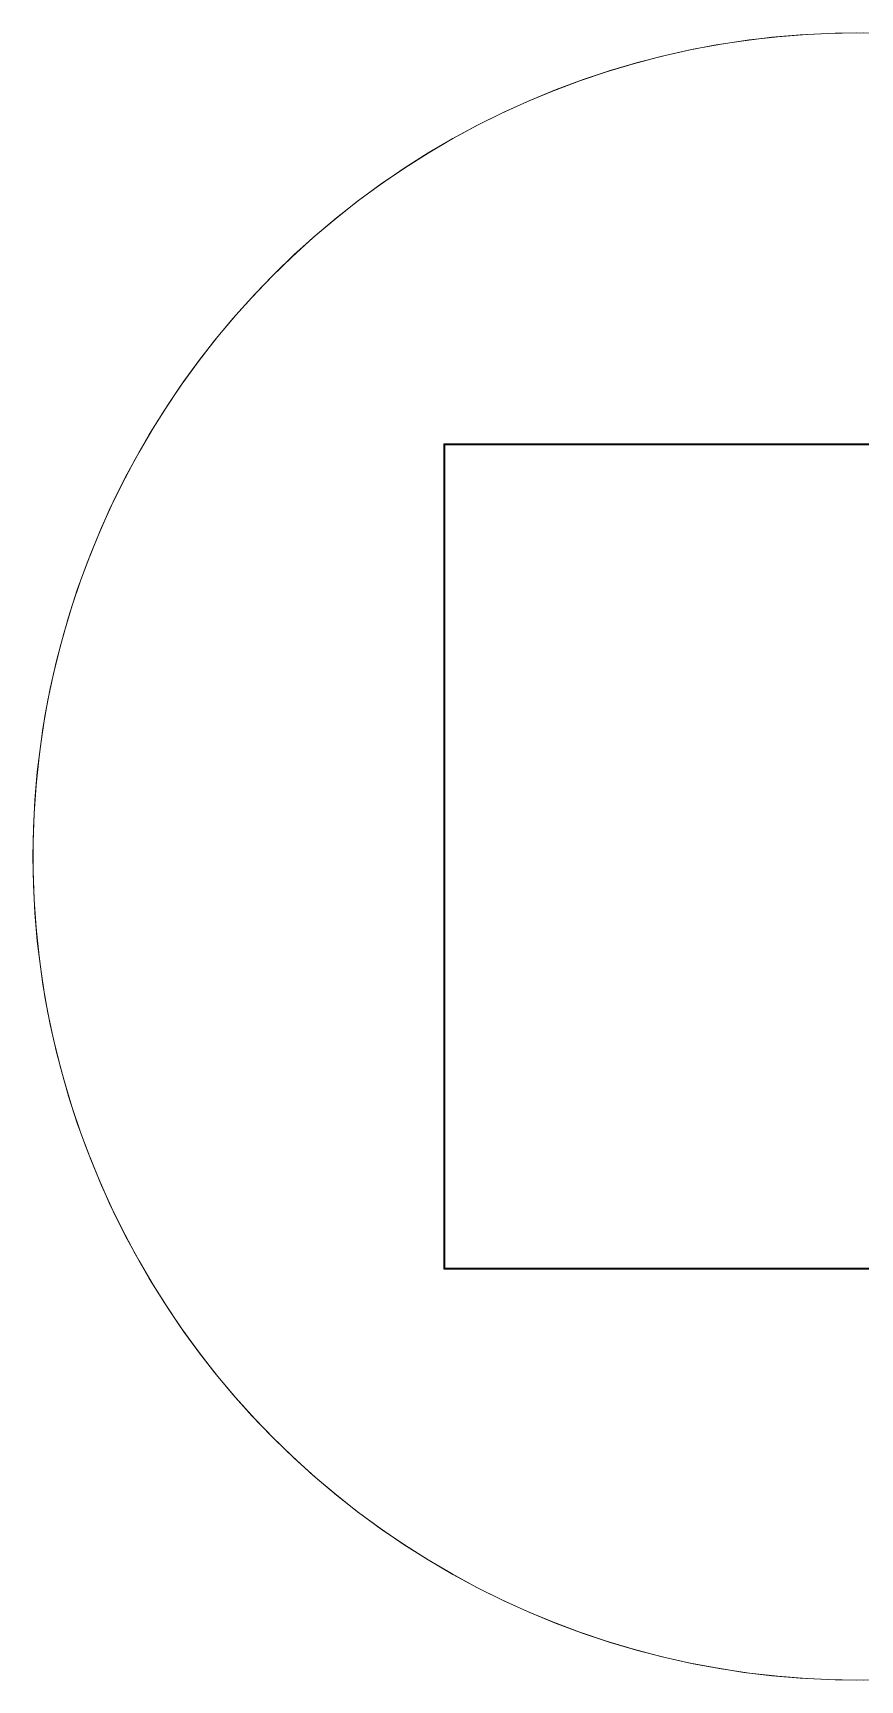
# Model space of a CAD drawing. Header units: inches. Extents: x 34 to 350, y 156 to 377.
# Drawn here: x 205.5 to 239.1, y 200.1 to 267.2 of the extents above; entities that cross this region are included whole.
import ezdxf

# ---------------------------------------------------------------- set-up
doc = ezdxf.new("R2010")
doc.units = ezdxf.units.IN
doc.header["$MEASUREMENT"] = 0
doc.layers.add('DIMS', color=7, linetype='Continuous')

# ---------------------------------------------------------------- blocks, each defined once
blk = doc.blocks.new('block 2603')
at = {"layer": 'DIMS', "color": 7, "lineweight": 18, "true_color": 0xffffff}
blk.add_lwpolyline([(239.275, 200.116), (238.112, 200.126)], dxfattribs=at)
blk = doc.blocks.new('block 2604')
at = {"layer": 'DIMS', "color": 7, "lineweight": 18, "true_color": 0xffffff}
blk.add_lwpolyline([(238.112, 200.126), (236.949, 200.177)], dxfattribs=at)
blk = doc.blocks.new('block 2605')
at = {"layer": 'DIMS', "color": 7, "lineweight": 18, "true_color": 0xffffff}
blk.add_lwpolyline([(236.949, 200.177), (235.789, 200.268)], dxfattribs=at)
blk = doc.blocks.new('block 2606')
at = {"layer": 'DIMS', "color": 7, "lineweight": 18, "true_color": 0xffffff}
blk.add_lwpolyline([(235.789, 200.268), (234.633, 200.399)], dxfattribs=at)
blk = doc.blocks.new('block 2607')
at = {"layer": 'DIMS', "color": 7, "lineweight": 18, "true_color": 0xffffff}
blk.add_lwpolyline([(234.633, 200.399), (233.482, 200.57)], dxfattribs=at)
blk = doc.blocks.new('block 2608')
at = {"layer": 'DIMS', "color": 7, "lineweight": 18, "true_color": 0xffffff}
blk.add_lwpolyline([(233.482, 200.57), (232.337, 200.781)], dxfattribs=at)
blk = doc.blocks.new('block 2609')
at = {"layer": 'DIMS', "color": 7, "lineweight": 18, "true_color": 0xffffff}
blk.add_lwpolyline([(232.337, 200.781), (231.201, 201.031)], dxfattribs=at)
blk = doc.blocks.new('block 2610')
at = {"layer": 'DIMS', "color": 7, "lineweight": 18, "true_color": 0xffffff}
blk.add_lwpolyline([(231.201, 201.031), (230.074, 201.322)], dxfattribs=at)
blk = doc.blocks.new('block 2611')
at = {"layer": 'DIMS', "color": 7, "lineweight": 18, "true_color": 0xffffff}
blk.add_lwpolyline([(230.074, 201.322), (228.957, 201.65)], dxfattribs=at)
blk = doc.blocks.new('block 2612')
at = {"layer": 'DIMS', "color": 7, "lineweight": 18, "true_color": 0xffffff}
blk.add_lwpolyline([(228.957, 201.65), (227.853, 202.017)], dxfattribs=at)
blk = doc.blocks.new('block 2613')
at = {"layer": 'DIMS', "color": 7, "lineweight": 18, "true_color": 0xffffff}
blk.add_lwpolyline([(227.853, 202.017), (226.762, 202.423)], dxfattribs=at)
blk = doc.blocks.new('block 2614')
at = {"layer": 'DIMS', "color": 7, "lineweight": 18, "true_color": 0xffffff}
blk.add_lwpolyline([(226.762, 202.423), (225.686, 202.865)], dxfattribs=at)
blk = doc.blocks.new('block 2615')
at = {"layer": 'DIMS', "color": 7, "lineweight": 18, "true_color": 0xffffff}
blk.add_lwpolyline([(225.686, 202.865), (224.626, 203.346)], dxfattribs=at)
blk = doc.blocks.new('block 2616')
at = {"layer": 'DIMS', "color": 7, "lineweight": 18, "true_color": 0xffffff}
blk.add_lwpolyline([(224.626, 203.346), (223.583, 203.862)], dxfattribs=at)
blk = doc.blocks.new('block 2617')
at = {"layer": 'DIMS', "color": 7, "lineweight": 18, "true_color": 0xffffff}
blk.add_lwpolyline([(223.583, 203.862), (222.559, 204.415)], dxfattribs=at)
blk = doc.blocks.new('block 2618')
at = {"layer": 'DIMS', "color": 7, "lineweight": 18, "true_color": 0xffffff}
blk.add_lwpolyline([(222.559, 204.415), (221.555, 205.003)], dxfattribs=at)
blk = doc.blocks.new('block 2619')
at = {"layer": 'DIMS', "color": 7, "lineweight": 18, "true_color": 0xffffff}
blk.add_lwpolyline([(221.555, 205.003), (220.571, 205.625)], dxfattribs=at)
blk = doc.blocks.new('block 2620')
at = {"layer": 'DIMS', "color": 7, "lineweight": 18, "true_color": 0xffffff}
blk.add_lwpolyline([(220.571, 205.625), (219.61, 206.281)], dxfattribs=at)
blk = doc.blocks.new('block 2621')
at = {"layer": 'DIMS', "color": 7, "lineweight": 18, "true_color": 0xffffff}
blk.add_lwpolyline([(219.61, 206.281), (218.672, 206.97)], dxfattribs=at)
blk = doc.blocks.new('block 2622')
at = {"layer": 'DIMS', "color": 7, "lineweight": 18, "true_color": 0xffffff}
blk.add_lwpolyline([(218.672, 206.97), (217.758, 207.691)], dxfattribs=at)
blk = doc.blocks.new('block 2623')
at = {"layer": 'DIMS', "color": 7, "lineweight": 18, "true_color": 0xffffff}
blk.add_lwpolyline([(217.758, 207.691), (216.871, 208.443)], dxfattribs=at)
blk = doc.blocks.new('block 2624')
at = {"layer": 'DIMS', "color": 7, "lineweight": 18, "true_color": 0xffffff}
blk.add_lwpolyline([(216.871, 208.443), (216.01, 209.225)], dxfattribs=at)
blk = doc.blocks.new('block 2625')
at = {"layer": 'DIMS', "color": 7, "lineweight": 18, "true_color": 0xffffff}
blk.add_lwpolyline([(216.01, 209.225), (215.176, 210.038)], dxfattribs=at)
blk = doc.blocks.new('block 2626')
at = {"layer": 'DIMS', "color": 7, "lineweight": 18, "true_color": 0xffffff}
blk.add_lwpolyline([(215.176, 210.038), (214.371, 210.878)], dxfattribs=at)
blk = doc.blocks.new('block 2627')
at = {"layer": 'DIMS', "color": 7, "lineweight": 18, "true_color": 0xffffff}
blk.add_lwpolyline([(214.371, 210.878), (213.596, 211.746)], dxfattribs=at)
blk = doc.blocks.new('block 2628')
at = {"layer": 'DIMS', "color": 7, "lineweight": 18, "true_color": 0xffffff}
blk.add_lwpolyline([(213.596, 211.746), (212.851, 212.64)], dxfattribs=at)
blk = doc.blocks.new('block 2629')
at = {"layer": 'DIMS', "color": 7, "lineweight": 18, "true_color": 0xffffff}
blk.add_lwpolyline([(212.851, 212.64), (212.139, 213.56)], dxfattribs=at)
blk = doc.blocks.new('block 2630')
at = {"layer": 'DIMS', "color": 7, "lineweight": 18, "true_color": 0xffffff}
blk.add_lwpolyline([(212.139, 213.56), (211.458, 214.504)], dxfattribs=at)
blk = doc.blocks.new('block 2631')
at = {"layer": 'DIMS', "color": 7, "lineweight": 18, "true_color": 0xffffff}
blk.add_lwpolyline([(211.458, 214.504), (210.81, 215.471)], dxfattribs=at)
blk = doc.blocks.new('block 2632')
at = {"layer": 'DIMS', "color": 7, "lineweight": 18, "true_color": 0xffffff}
blk.add_lwpolyline([(210.81, 215.471), (210.196, 216.46)], dxfattribs=at)
blk = doc.blocks.new('block 2633')
at = {"layer": 'DIMS', "color": 7, "lineweight": 18, "true_color": 0xffffff}
blk.add_lwpolyline([(210.196, 216.46), (209.617, 217.469)], dxfattribs=at)
blk = doc.blocks.new('block 2634')
at = {"layer": 'DIMS', "color": 7, "lineweight": 18, "true_color": 0xffffff}
blk.add_lwpolyline([(209.617, 217.469), (209.074, 218.498)], dxfattribs=at)
blk = doc.blocks.new('block 2635')
at = {"layer": 'DIMS', "color": 7, "lineweight": 18, "true_color": 0xffffff}
blk.add_lwpolyline([(209.074, 218.498), (208.566, 219.546)], dxfattribs=at)
blk = doc.blocks.new('block 2636')
at = {"layer": 'DIMS', "color": 7, "lineweight": 18, "true_color": 0xffffff}
blk.add_lwpolyline([(208.566, 219.546), (208.095, 220.61)], dxfattribs=at)
blk = doc.blocks.new('block 2637')
at = {"layer": 'DIMS', "color": 7, "lineweight": 18, "true_color": 0xffffff}
blk.add_lwpolyline([(208.095, 220.61), (207.662, 221.69)], dxfattribs=at)
blk = doc.blocks.new('block 2638')
at = {"layer": 'DIMS', "color": 7, "lineweight": 18, "true_color": 0xffffff}
blk.add_lwpolyline([(207.662, 221.69), (207.266, 222.784)], dxfattribs=at)
blk = doc.blocks.new('block 2639')
at = {"layer": 'DIMS', "color": 7, "lineweight": 18, "true_color": 0xffffff}
blk.add_lwpolyline([(207.266, 222.784), (206.908, 223.891)], dxfattribs=at)
blk = doc.blocks.new('block 2640')
at = {"layer": 'DIMS', "color": 7, "lineweight": 18, "true_color": 0xffffff}
blk.add_lwpolyline([(206.908, 223.891), (206.589, 225.01)], dxfattribs=at)
blk = doc.blocks.new('block 2641')
at = {"layer": 'DIMS', "color": 7, "lineweight": 18, "true_color": 0xffffff}
blk.add_lwpolyline([(206.589, 225.01), (206.309, 226.14)], dxfattribs=at)
blk = doc.blocks.new('block 2642')
at = {"layer": 'DIMS', "color": 7, "lineweight": 18, "true_color": 0xffffff}
blk.add_lwpolyline([(206.309, 226.14), (206.068, 227.279)], dxfattribs=at)
blk = doc.blocks.new('block 2643')
at = {"layer": 'DIMS', "color": 7, "lineweight": 18, "true_color": 0xffffff}
blk.add_lwpolyline([(206.068, 227.279), (205.868, 228.425)], dxfattribs=at)
blk = doc.blocks.new('block 2644')
at = {"layer": 'DIMS', "color": 7, "lineweight": 18, "true_color": 0xffffff}
blk.add_lwpolyline([(205.868, 228.425), (205.706, 229.577)], dxfattribs=at)
blk = doc.blocks.new('block 2645')
at = {"layer": 'DIMS', "color": 7, "lineweight": 18, "true_color": 0xffffff}
blk.add_lwpolyline([(205.706, 229.577), (205.585, 230.735)], dxfattribs=at)
blk = doc.blocks.new('block 2646')
at = {"layer": 'DIMS', "color": 7, "lineweight": 18, "true_color": 0xffffff}
blk.add_lwpolyline([(205.585, 230.735), (205.505, 231.896)], dxfattribs=at)
blk = doc.blocks.new('block 2647')
at = {"layer": 'DIMS', "color": 7, "lineweight": 18, "true_color": 0xffffff}
blk.add_lwpolyline([(205.505, 231.896), (205.464, 233.059)], dxfattribs=at)
blk = doc.blocks.new('block 2648')
at = {"layer": 'DIMS', "color": 7, "lineweight": 18, "true_color": 0xffffff}
blk.add_lwpolyline([(205.464, 233.059), (205.464, 234.222)], dxfattribs=at)
blk = doc.blocks.new('block 2649')
at = {"layer": 'DIMS', "color": 7, "lineweight": 18, "true_color": 0xffffff}
blk.add_lwpolyline([(205.464, 234.222), (205.505, 235.385)], dxfattribs=at)
blk = doc.blocks.new('block 2650')
at = {"layer": 'DIMS', "color": 7, "lineweight": 18, "true_color": 0xffffff}
blk.add_lwpolyline([(205.505, 235.385), (205.585, 236.546)], dxfattribs=at)
blk = doc.blocks.new('block 2651')
at = {"layer": 'DIMS', "color": 7, "lineweight": 18, "true_color": 0xffffff}
blk.add_lwpolyline([(205.585, 236.546), (205.706, 237.704)], dxfattribs=at)
blk = doc.blocks.new('block 2652')
at = {"layer": 'DIMS', "color": 7, "lineweight": 18, "true_color": 0xffffff}
blk.add_lwpolyline([(205.706, 237.704), (205.868, 238.856)], dxfattribs=at)
blk = doc.blocks.new('block 2653')
at = {"layer": 'DIMS', "color": 7, "lineweight": 18, "true_color": 0xffffff}
blk.add_lwpolyline([(205.868, 238.856), (206.068, 240.003)], dxfattribs=at)
blk = doc.blocks.new('block 2654')
at = {"layer": 'DIMS', "color": 7, "lineweight": 18, "true_color": 0xffffff}
blk.add_lwpolyline([(206.068, 240.003), (206.309, 241.141)], dxfattribs=at)
blk = doc.blocks.new('block 2655')
at = {"layer": 'DIMS', "color": 7, "lineweight": 18, "true_color": 0xffffff}
blk.add_lwpolyline([(206.309, 241.141), (206.589, 242.271)], dxfattribs=at)
blk = doc.blocks.new('block 2656')
at = {"layer": 'DIMS', "color": 7, "lineweight": 18, "true_color": 0xffffff}
blk.add_lwpolyline([(206.589, 242.271), (206.908, 243.39)], dxfattribs=at)
blk = doc.blocks.new('block 2657')
at = {"layer": 'DIMS', "color": 7, "lineweight": 18, "true_color": 0xffffff}
blk.add_lwpolyline([(206.908, 243.39), (207.266, 244.497)], dxfattribs=at)
blk = doc.blocks.new('block 2658')
at = {"layer": 'DIMS', "color": 7, "lineweight": 18, "true_color": 0xffffff}
blk.add_lwpolyline([(207.266, 244.497), (207.662, 245.591)], dxfattribs=at)
blk = doc.blocks.new('block 2659')
at = {"layer": 'DIMS', "color": 7, "lineweight": 18, "true_color": 0xffffff}
blk.add_lwpolyline([(207.662, 245.591), (208.095, 246.671)], dxfattribs=at)
blk = doc.blocks.new('block 2660')
at = {"layer": 'DIMS', "color": 7, "lineweight": 18, "true_color": 0xffffff}
blk.add_lwpolyline([(208.095, 246.671), (208.566, 247.736)], dxfattribs=at)
blk = doc.blocks.new('block 2661')
at = {"layer": 'DIMS', "color": 7, "lineweight": 18, "true_color": 0xffffff}
blk.add_lwpolyline([(208.566, 247.736), (209.074, 248.783)], dxfattribs=at)
blk = doc.blocks.new('block 2662')
at = {"layer": 'DIMS', "color": 7, "lineweight": 18, "true_color": 0xffffff}
blk.add_lwpolyline([(209.074, 248.783), (209.617, 249.812)], dxfattribs=at)
blk = doc.blocks.new('block 2663')
at = {"layer": 'DIMS', "color": 7, "lineweight": 18, "true_color": 0xffffff}
blk.add_lwpolyline([(209.617, 249.812), (210.196, 250.821)], dxfattribs=at)
blk = doc.blocks.new('block 2664')
at = {"layer": 'DIMS', "color": 7, "lineweight": 18, "true_color": 0xffffff}
blk.add_lwpolyline([(210.196, 250.821), (210.81, 251.81)], dxfattribs=at)
blk = doc.blocks.new('block 2665')
at = {"layer": 'DIMS', "color": 7, "lineweight": 18, "true_color": 0xffffff}
blk.add_lwpolyline([(210.81, 251.81), (211.458, 252.777)], dxfattribs=at)
blk = doc.blocks.new('block 2666')
at = {"layer": 'DIMS', "color": 7, "lineweight": 18, "true_color": 0xffffff}
blk.add_lwpolyline([(211.458, 252.777), (212.139, 253.721)], dxfattribs=at)
blk = doc.blocks.new('block 2667')
at = {"layer": 'DIMS', "color": 7, "lineweight": 18, "true_color": 0xffffff}
blk.add_lwpolyline([(212.139, 253.721), (212.851, 254.641)], dxfattribs=at)
blk = doc.blocks.new('block 2668')
at = {"layer": 'DIMS', "color": 7, "lineweight": 18, "true_color": 0xffffff}
blk.add_lwpolyline([(212.851, 254.641), (213.596, 255.535)], dxfattribs=at)
blk = doc.blocks.new('block 2669')
at = {"layer": 'DIMS', "color": 7, "lineweight": 18, "true_color": 0xffffff}
blk.add_lwpolyline([(213.596, 255.535), (214.371, 256.403)], dxfattribs=at)
blk = doc.blocks.new('block 2670')
at = {"layer": 'DIMS', "color": 7, "lineweight": 18, "true_color": 0xffffff}
blk.add_lwpolyline([(214.371, 256.403), (215.176, 257.244)], dxfattribs=at)
blk = doc.blocks.new('block 2671')
at = {"layer": 'DIMS', "color": 7, "lineweight": 18, "true_color": 0xffffff}
blk.add_lwpolyline([(215.176, 257.244), (216.01, 258.055)], dxfattribs=at)
blk = doc.blocks.new('block 2672')
at = {"layer": 'DIMS', "color": 7, "lineweight": 18, "true_color": 0xffffff}
blk.add_lwpolyline([(216.01, 258.055), (216.871, 258.838)], dxfattribs=at)
blk = doc.blocks.new('block 2673')
at = {"layer": 'DIMS', "color": 7, "lineweight": 18, "true_color": 0xffffff}
blk.add_lwpolyline([(216.871, 258.838), (217.758, 259.591)], dxfattribs=at)
blk = doc.blocks.new('block 2674')
at = {"layer": 'DIMS', "color": 7, "lineweight": 18, "true_color": 0xffffff}
blk.add_lwpolyline([(217.758, 259.591), (218.672, 260.312)], dxfattribs=at)
blk = doc.blocks.new('block 2675')
at = {"layer": 'DIMS', "color": 7, "lineweight": 18, "true_color": 0xffffff}
blk.add_lwpolyline([(218.672, 260.312), (219.61, 261)], dxfattribs=at)
blk = doc.blocks.new('block 2676')
at = {"layer": 'DIMS', "color": 7, "lineweight": 18, "true_color": 0xffffff}
blk.add_lwpolyline([(219.61, 261), (220.571, 261.657)], dxfattribs=at)
blk = doc.blocks.new('block 2677')
at = {"layer": 'DIMS', "color": 7, "lineweight": 18, "true_color": 0xffffff}
blk.add_lwpolyline([(220.571, 261.657), (221.555, 262.279)], dxfattribs=at)
blk = doc.blocks.new('block 2678')
at = {"layer": 'DIMS', "color": 7, "lineweight": 18, "true_color": 0xffffff}
blk.add_lwpolyline([(221.555, 262.279), (222.559, 262.866)], dxfattribs=at)
blk = doc.blocks.new('block 2679')
at = {"layer": 'DIMS', "color": 7, "lineweight": 18, "true_color": 0xffffff}
blk.add_lwpolyline([(222.559, 262.866), (223.583, 263.419)], dxfattribs=at)
blk = doc.blocks.new('block 2680')
at = {"layer": 'DIMS', "color": 7, "lineweight": 18, "true_color": 0xffffff}
blk.add_lwpolyline([(223.583, 263.419), (224.626, 263.935)], dxfattribs=at)
blk = doc.blocks.new('block 2681')
at = {"layer": 'DIMS', "color": 7, "lineweight": 18, "true_color": 0xffffff}
blk.add_lwpolyline([(224.626, 263.935), (225.686, 264.415)], dxfattribs=at)
blk = doc.blocks.new('block 2682')
at = {"layer": 'DIMS', "color": 7, "lineweight": 18, "true_color": 0xffffff}
blk.add_lwpolyline([(225.686, 264.415), (226.762, 264.858)], dxfattribs=at)
blk = doc.blocks.new('block 2683')
at = {"layer": 'DIMS', "color": 7, "lineweight": 18, "true_color": 0xffffff}
blk.add_lwpolyline([(226.762, 264.858), (227.853, 265.264)], dxfattribs=at)
blk = doc.blocks.new('block 2684')
at = {"layer": 'DIMS', "color": 7, "lineweight": 18, "true_color": 0xffffff}
blk.add_lwpolyline([(227.853, 265.264), (228.957, 265.631)], dxfattribs=at)
blk = doc.blocks.new('block 2685')
at = {"layer": 'DIMS', "color": 7, "lineweight": 18, "true_color": 0xffffff}
blk.add_lwpolyline([(228.957, 265.631), (230.074, 265.96)], dxfattribs=at)
blk = doc.blocks.new('block 2686')
at = {"layer": 'DIMS', "color": 7, "lineweight": 18, "true_color": 0xffffff}
blk.add_lwpolyline([(230.074, 265.96), (231.201, 266.25)], dxfattribs=at)
blk = doc.blocks.new('block 2687')
at = {"layer": 'DIMS', "color": 7, "lineweight": 18, "true_color": 0xffffff}
blk.add_lwpolyline([(231.201, 266.25), (232.337, 266.501)], dxfattribs=at)
blk = doc.blocks.new('block 2688')
at = {"layer": 'DIMS', "color": 7, "lineweight": 18, "true_color": 0xffffff}
blk.add_lwpolyline([(232.337, 266.501), (233.482, 266.711)], dxfattribs=at)
blk = doc.blocks.new('block 2689')
at = {"layer": 'DIMS', "color": 7, "lineweight": 18, "true_color": 0xffffff}
blk.add_lwpolyline([(233.482, 266.711), (234.633, 266.882)], dxfattribs=at)
blk = doc.blocks.new('block 2690')
at = {"layer": 'DIMS', "color": 7, "lineweight": 18, "true_color": 0xffffff}
blk.add_lwpolyline([(234.633, 266.882), (235.789, 267.013)], dxfattribs=at)
blk = doc.blocks.new('block 2691')
at = {"layer": 'DIMS', "color": 7, "lineweight": 18, "true_color": 0xffffff}
blk.add_lwpolyline([(235.789, 267.013), (236.949, 267.104)], dxfattribs=at)
blk = doc.blocks.new('block 2692')
at = {"layer": 'DIMS', "color": 7, "lineweight": 18, "true_color": 0xffffff}
blk.add_lwpolyline([(236.949, 267.104), (238.112, 267.155)], dxfattribs=at)
blk = doc.blocks.new('block 2693')
at = {"layer": 'DIMS', "color": 7, "lineweight": 18, "true_color": 0xffffff}
blk.add_lwpolyline([(238.112, 267.155), (239.275, 267.165)], dxfattribs=at)
blk = doc.blocks.new('block 2740')
at = {"layer": 'DIMS', "color": 7, "lineweight": 18, "true_color": 0xffffff}
blk.add_lwpolyline([(255.782, 250.439), (222.19, 250.439)], dxfattribs=at)
blk = doc.blocks.new('block 2741')
at = {"layer": 'DIMS', "color": 7, "lineweight": 18, "true_color": 0xffffff}
blk.add_lwpolyline([(222.19, 250.439), (222.19, 216.846)], dxfattribs=at)
blk = doc.blocks.new('block 2742')
at = {"layer": 'DIMS', "color": 7, "lineweight": 18, "true_color": 0xffffff}
blk.add_lwpolyline([(222.19, 216.846), (255.782, 216.846)], dxfattribs=at)
blk = doc.blocks.new('block 2743')
at = {"layer": 'DIMS', "color": 7, "lineweight": 18, "true_color": 0xffffff}
blk.add_lwpolyline([(222.223, 216.88), (255.749, 216.88)], dxfattribs=at)
blk = doc.blocks.new('block 2745')
at = {"layer": 'DIMS', "color": 7, "lineweight": 18, "true_color": 0xffffff}
blk.add_lwpolyline([(255.749, 250.405), (222.223, 250.405)], dxfattribs=at)
blk = doc.blocks.new('block 2746')
at = {"layer": 'DIMS', "color": 7, "lineweight": 18, "true_color": 0xffffff}
blk.add_lwpolyline([(222.223, 250.405), (222.223, 216.88)], dxfattribs=at)
blk = doc.blocks.new('block 2749')
at = {"layer": 'DIMS', "color": 7, "lineweight": 18, "true_color": 0xffffff}
blk.add_lwpolyline([(222.19, 216.846), (222.223, 216.88)], dxfattribs=at)
blk = doc.blocks.new('block 2750')
at = {"layer": 'DIMS', "color": 7, "lineweight": 18, "true_color": 0xffffff}
blk.add_lwpolyline([(222.223, 250.405), (222.19, 250.439)], dxfattribs=at)
blk = doc.blocks.new('block 2796')
at = {"layer": 'DIMS', "color": 7, "lineweight": 18, "true_color": 0xffffff}
blk.add_lwpolyline([(240.133, 200.135), (238.985, 200.116)], dxfattribs=at)
blk = doc.blocks.new('block 2797')
at = {"layer": 'DIMS', "color": 7, "lineweight": 18, "true_color": 0xffffff}
blk.add_lwpolyline([(238.985, 200.116), (237.836, 200.135)], dxfattribs=at)
blk = doc.blocks.new('block 2798')
at = {"layer": 'DIMS', "color": 7, "lineweight": 18, "true_color": 0xffffff}
blk.add_lwpolyline([(237.836, 200.135), (236.689, 200.194)], dxfattribs=at)
blk = doc.blocks.new('block 2799')
at = {"layer": 'DIMS', "color": 7, "lineweight": 18, "true_color": 0xffffff}
blk.add_lwpolyline([(236.689, 200.194), (235.544, 200.293)], dxfattribs=at)
blk = doc.blocks.new('block 2800')
at = {"layer": 'DIMS', "color": 7, "lineweight": 18, "true_color": 0xffffff}
blk.add_lwpolyline([(235.544, 200.293), (234.404, 200.43)], dxfattribs=at)
blk = doc.blocks.new('block 2801')
at = {"layer": 'DIMS', "color": 7, "lineweight": 18, "true_color": 0xffffff}
blk.add_lwpolyline([(234.404, 200.43), (233.268, 200.607)], dxfattribs=at)
blk = doc.blocks.new('block 2802')
at = {"layer": 'DIMS', "color": 7, "lineweight": 18, "true_color": 0xffffff}
blk.add_lwpolyline([(233.268, 200.607), (232.14, 200.821)], dxfattribs=at)
blk = doc.blocks.new('block 2803')
at = {"layer": 'DIMS', "color": 7, "lineweight": 18, "true_color": 0xffffff}
blk.add_lwpolyline([(232.14, 200.821), (231.019, 201.076)], dxfattribs=at)
blk = doc.blocks.new('block 2804')
at = {"layer": 'DIMS', "color": 7, "lineweight": 18, "true_color": 0xffffff}
blk.add_lwpolyline([(231.019, 201.076), (229.908, 201.368)], dxfattribs=at)
blk = doc.blocks.new('block 2805')
at = {"layer": 'DIMS', "color": 7, "lineweight": 18, "true_color": 0xffffff}
blk.add_lwpolyline([(229.908, 201.368), (228.808, 201.697)], dxfattribs=at)
blk = doc.blocks.new('block 2806')
at = {"layer": 'DIMS', "color": 7, "lineweight": 18, "true_color": 0xffffff}
blk.add_lwpolyline([(228.808, 201.697), (227.719, 202.065)], dxfattribs=at)
blk = doc.blocks.new('block 2807')
at = {"layer": 'DIMS', "color": 7, "lineweight": 18, "true_color": 0xffffff}
blk.add_lwpolyline([(227.719, 202.065), (226.644, 202.469)], dxfattribs=at)
blk = doc.blocks.new('block 2808')
at = {"layer": 'DIMS', "color": 7, "lineweight": 18, "true_color": 0xffffff}
blk.add_lwpolyline([(226.644, 202.469), (225.59, 202.907)], dxfattribs=at)
blk = doc.blocks.new('block 2809')
at = {"layer": 'DIMS', "color": 7, "lineweight": 18, "true_color": 0xffffff}
blk.add_lwpolyline([(225.59, 202.907), (224.553, 203.381)], dxfattribs=at)
blk = doc.blocks.new('block 2810')
at = {"layer": 'DIMS', "color": 7, "lineweight": 18, "true_color": 0xffffff}
blk.add_lwpolyline([(224.553, 203.381), (223.531, 203.89)], dxfattribs=at)
blk = doc.blocks.new('block 2811')
at = {"layer": 'DIMS', "color": 7, "lineweight": 18, "true_color": 0xffffff}
blk.add_lwpolyline([(223.531, 203.89), (222.528, 204.433)], dxfattribs=at)
blk = doc.blocks.new('block 2812')
at = {"layer": 'DIMS', "color": 7, "lineweight": 18, "true_color": 0xffffff}
blk.add_lwpolyline([(222.528, 204.433), (221.543, 205.01)], dxfattribs=at)
blk = doc.blocks.new('block 2813')
at = {"layer": 'DIMS', "color": 7, "lineweight": 18, "true_color": 0xffffff}
blk.add_lwpolyline([(221.543, 205.01), (220.579, 205.62)], dxfattribs=at)
blk = doc.blocks.new('block 2814')
at = {"layer": 'DIMS', "color": 7, "lineweight": 18, "true_color": 0xffffff}
blk.add_lwpolyline([(220.579, 205.62), (219.636, 206.262)], dxfattribs=at)
blk = doc.blocks.new('block 2815')
at = {"layer": 'DIMS', "color": 7, "lineweight": 18, "true_color": 0xffffff}
blk.add_lwpolyline([(219.636, 206.262), (218.716, 206.936)], dxfattribs=at)
blk = doc.blocks.new('block 2816')
at = {"layer": 'DIMS', "color": 7, "lineweight": 18, "true_color": 0xffffff}
blk.add_lwpolyline([(218.716, 206.936), (217.819, 207.642)], dxfattribs=at)
blk = doc.blocks.new('block 2817')
at = {"layer": 'DIMS', "color": 7, "lineweight": 18, "true_color": 0xffffff}
blk.add_lwpolyline([(217.819, 207.642), (216.946, 208.377)], dxfattribs=at)
blk = doc.blocks.new('block 2818')
at = {"layer": 'DIMS', "color": 7, "lineweight": 18, "true_color": 0xffffff}
blk.add_lwpolyline([(216.946, 208.377), (216.099, 209.142)], dxfattribs=at)
blk = doc.blocks.new('block 2819')
at = {"layer": 'DIMS', "color": 7, "lineweight": 18, "true_color": 0xffffff}
blk.add_lwpolyline([(216.099, 209.142), (215.279, 209.935)], dxfattribs=at)
blk = doc.blocks.new('block 2820')
at = {"layer": 'DIMS', "color": 7, "lineweight": 18, "true_color": 0xffffff}
blk.add_lwpolyline([(215.279, 209.935), (214.486, 210.755)], dxfattribs=at)
blk = doc.blocks.new('block 2821')
at = {"layer": 'DIMS', "color": 7, "lineweight": 18, "true_color": 0xffffff}
blk.add_lwpolyline([(214.486, 210.755), (213.721, 211.602)], dxfattribs=at)
blk = doc.blocks.new('block 2822')
at = {"layer": 'DIMS', "color": 7, "lineweight": 18, "true_color": 0xffffff}
blk.add_lwpolyline([(213.721, 211.602), (212.986, 212.475)], dxfattribs=at)
blk = doc.blocks.new('block 2823')
at = {"layer": 'DIMS', "color": 7, "lineweight": 18, "true_color": 0xffffff}
blk.add_lwpolyline([(212.986, 212.475), (212.281, 213.371)], dxfattribs=at)
blk = doc.blocks.new('block 2824')
at = {"layer": 'DIMS', "color": 7, "lineweight": 18, "true_color": 0xffffff}
blk.add_lwpolyline([(212.281, 213.371), (211.606, 214.292)], dxfattribs=at)
blk = doc.blocks.new('block 2825')
at = {"layer": 'DIMS', "color": 7, "lineweight": 18, "true_color": 0xffffff}
blk.add_lwpolyline([(211.606, 214.292), (210.964, 215.235)], dxfattribs=at)
blk = doc.blocks.new('block 2826')
at = {"layer": 'DIMS', "color": 7, "lineweight": 18, "true_color": 0xffffff}
blk.add_lwpolyline([(210.964, 215.235), (210.353, 216.199)], dxfattribs=at)
blk = doc.blocks.new('block 2827')
at = {"layer": 'DIMS', "color": 7, "lineweight": 18, "true_color": 0xffffff}
blk.add_lwpolyline([(210.353, 216.199), (209.777, 217.183)], dxfattribs=at)
blk = doc.blocks.new('block 2828')
at = {"layer": 'DIMS', "color": 7, "lineweight": 18, "true_color": 0xffffff}
blk.add_lwpolyline([(209.777, 217.183), (209.234, 218.187)], dxfattribs=at)
blk = doc.blocks.new('block 2829')
at = {"layer": 'DIMS', "color": 7, "lineweight": 18, "true_color": 0xffffff}
blk.add_lwpolyline([(209.234, 218.187), (208.725, 219.208)], dxfattribs=at)
blk = doc.blocks.new('block 2830')
at = {"layer": 'DIMS', "color": 7, "lineweight": 18, "true_color": 0xffffff}
blk.add_lwpolyline([(208.725, 219.208), (208.252, 220.247)], dxfattribs=at)
blk = doc.blocks.new('block 2831')
at = {"layer": 'DIMS', "color": 7, "lineweight": 18, "true_color": 0xffffff}
blk.add_lwpolyline([(208.252, 220.247), (207.813, 221.3)], dxfattribs=at)
blk = doc.blocks.new('block 2832')
at = {"layer": 'DIMS', "color": 7, "lineweight": 18, "true_color": 0xffffff}
blk.add_lwpolyline([(207.813, 221.3), (207.409, 222.375)], dxfattribs=at)
blk = doc.blocks.new('block 2833')
at = {"layer": 'DIMS', "color": 7, "lineweight": 18, "true_color": 0xffffff}
blk.add_lwpolyline([(207.409, 222.375), (207.041, 223.464)], dxfattribs=at)
blk = doc.blocks.new('block 2834')
at = {"layer": 'DIMS', "color": 7, "lineweight": 18, "true_color": 0xffffff}
blk.add_lwpolyline([(207.041, 223.464), (206.712, 224.564)], dxfattribs=at)
blk = doc.blocks.new('block 2835')
at = {"layer": 'DIMS', "color": 7, "lineweight": 18, "true_color": 0xffffff}
blk.add_lwpolyline([(206.712, 224.564), (206.419, 225.675)], dxfattribs=at)
blk = doc.blocks.new('block 2836')
at = {"layer": 'DIMS', "color": 7, "lineweight": 18, "true_color": 0xffffff}
blk.add_lwpolyline([(206.419, 225.675), (206.166, 226.796)], dxfattribs=at)
blk = doc.blocks.new('block 2837')
at = {"layer": 'DIMS', "color": 7, "lineweight": 18, "true_color": 0xffffff}
blk.add_lwpolyline([(206.166, 226.796), (205.95, 227.924)], dxfattribs=at)
blk = doc.blocks.new('block 2838')
at = {"layer": 'DIMS', "color": 7, "lineweight": 18, "true_color": 0xffffff}
blk.add_lwpolyline([(205.95, 227.924), (205.774, 229.06)], dxfattribs=at)
blk = doc.blocks.new('block 2839')
at = {"layer": 'DIMS', "color": 7, "lineweight": 18, "true_color": 0xffffff}
blk.add_lwpolyline([(205.774, 229.06), (205.636, 230.2)], dxfattribs=at)
blk = doc.blocks.new('block 2840')
at = {"layer": 'DIMS', "color": 7, "lineweight": 18, "true_color": 0xffffff}
blk.add_lwpolyline([(205.636, 230.2), (205.539, 231.345)], dxfattribs=at)
blk = doc.blocks.new('block 2841')
at = {"layer": 'DIMS', "color": 7, "lineweight": 18, "true_color": 0xffffff}
blk.add_lwpolyline([(205.539, 231.345), (205.479, 232.492)], dxfattribs=at)
blk = doc.blocks.new('block 2842')
at = {"layer": 'DIMS', "color": 7, "lineweight": 18, "true_color": 0xffffff}
blk.add_lwpolyline([(205.479, 232.492), (205.459, 233.64)], dxfattribs=at)
blk = doc.blocks.new('block 2843')
at = {"layer": 'DIMS', "color": 7, "lineweight": 18, "true_color": 0xffffff}
blk.add_lwpolyline([(205.459, 233.64), (205.479, 234.789)], dxfattribs=at)
blk = doc.blocks.new('block 2844')
at = {"layer": 'DIMS', "color": 7, "lineweight": 18, "true_color": 0xffffff}
blk.add_lwpolyline([(205.479, 234.789), (205.539, 235.937)], dxfattribs=at)
blk = doc.blocks.new('block 2845')
at = {"layer": 'DIMS', "color": 7, "lineweight": 18, "true_color": 0xffffff}
blk.add_lwpolyline([(205.539, 235.937), (205.636, 237.081)], dxfattribs=at)
blk = doc.blocks.new('block 2846')
at = {"layer": 'DIMS', "color": 7, "lineweight": 18, "true_color": 0xffffff}
blk.add_lwpolyline([(205.636, 237.081), (205.774, 238.221)], dxfattribs=at)
blk = doc.blocks.new('block 2847')
at = {"layer": 'DIMS', "color": 7, "lineweight": 18, "true_color": 0xffffff}
blk.add_lwpolyline([(205.774, 238.221), (205.95, 239.357)], dxfattribs=at)
blk = doc.blocks.new('block 2848')
at = {"layer": 'DIMS', "color": 7, "lineweight": 18, "true_color": 0xffffff}
blk.add_lwpolyline([(205.95, 239.357), (206.166, 240.485)], dxfattribs=at)
blk = doc.blocks.new('block 2849')
at = {"layer": 'DIMS', "color": 7, "lineweight": 18, "true_color": 0xffffff}
blk.add_lwpolyline([(206.166, 240.485), (206.419, 241.606)], dxfattribs=at)
blk = doc.blocks.new('block 2850')
at = {"layer": 'DIMS', "color": 7, "lineweight": 18, "true_color": 0xffffff}
blk.add_lwpolyline([(206.419, 241.606), (206.712, 242.717)], dxfattribs=at)
blk = doc.blocks.new('block 2851')
at = {"layer": 'DIMS', "color": 7, "lineweight": 18, "true_color": 0xffffff}
blk.add_lwpolyline([(206.712, 242.717), (207.041, 243.817)], dxfattribs=at)
blk = doc.blocks.new('block 2852')
at = {"layer": 'DIMS', "color": 7, "lineweight": 18, "true_color": 0xffffff}
blk.add_lwpolyline([(207.041, 243.817), (207.409, 244.906)], dxfattribs=at)
blk = doc.blocks.new('block 2853')
at = {"layer": 'DIMS', "color": 7, "lineweight": 18, "true_color": 0xffffff}
blk.add_lwpolyline([(207.409, 244.906), (207.813, 245.981)], dxfattribs=at)
blk = doc.blocks.new('block 2854')
at = {"layer": 'DIMS', "color": 7, "lineweight": 18, "true_color": 0xffffff}
blk.add_lwpolyline([(207.813, 245.981), (208.252, 247.035)], dxfattribs=at)
blk = doc.blocks.new('block 2855')
at = {"layer": 'DIMS', "color": 7, "lineweight": 18, "true_color": 0xffffff}
blk.add_lwpolyline([(208.252, 247.035), (208.725, 248.073)], dxfattribs=at)
blk = doc.blocks.new('block 2856')
at = {"layer": 'DIMS', "color": 7, "lineweight": 18, "true_color": 0xffffff}
blk.add_lwpolyline([(208.725, 248.073), (209.234, 249.094)], dxfattribs=at)
blk = doc.blocks.new('block 2857')
at = {"layer": 'DIMS', "color": 7, "lineweight": 18, "true_color": 0xffffff}
blk.add_lwpolyline([(209.234, 249.094), (209.777, 250.098)], dxfattribs=at)
blk = doc.blocks.new('block 2858')
at = {"layer": 'DIMS', "color": 7, "lineweight": 18, "true_color": 0xffffff}
blk.add_lwpolyline([(209.777, 250.098), (210.353, 251.082)], dxfattribs=at)
blk = doc.blocks.new('block 2859')
at = {"layer": 'DIMS', "color": 7, "lineweight": 18, "true_color": 0xffffff}
blk.add_lwpolyline([(210.353, 251.082), (210.964, 252.046)], dxfattribs=at)
blk = doc.blocks.new('block 2860')
at = {"layer": 'DIMS', "color": 7, "lineweight": 18, "true_color": 0xffffff}
blk.add_lwpolyline([(210.964, 252.046), (211.606, 252.989)], dxfattribs=at)
blk = doc.blocks.new('block 2861')
at = {"layer": 'DIMS', "color": 7, "lineweight": 18, "true_color": 0xffffff}
blk.add_lwpolyline([(211.606, 252.989), (212.281, 253.91)], dxfattribs=at)
blk = doc.blocks.new('block 2862')
at = {"layer": 'DIMS', "color": 7, "lineweight": 18, "true_color": 0xffffff}
blk.add_lwpolyline([(212.281, 253.91), (212.986, 254.806)], dxfattribs=at)
blk = doc.blocks.new('block 2863')
at = {"layer": 'DIMS', "color": 7, "lineweight": 18, "true_color": 0xffffff}
blk.add_lwpolyline([(212.986, 254.806), (213.721, 255.679)], dxfattribs=at)
blk = doc.blocks.new('block 2864')
at = {"layer": 'DIMS', "color": 7, "lineweight": 18, "true_color": 0xffffff}
blk.add_lwpolyline([(213.721, 255.679), (214.486, 256.526)], dxfattribs=at)
blk = doc.blocks.new('block 2865')
at = {"layer": 'DIMS', "color": 7, "lineweight": 18, "true_color": 0xffffff}
blk.add_lwpolyline([(214.486, 256.526), (215.279, 257.346)], dxfattribs=at)
blk = doc.blocks.new('block 2866')
at = {"layer": 'DIMS', "color": 7, "lineweight": 18, "true_color": 0xffffff}
blk.add_lwpolyline([(215.279, 257.346), (216.099, 258.14)], dxfattribs=at)
blk = doc.blocks.new('block 2867')
at = {"layer": 'DIMS', "color": 7, "lineweight": 18, "true_color": 0xffffff}
blk.add_lwpolyline([(216.099, 258.14), (216.946, 258.904)], dxfattribs=at)
blk = doc.blocks.new('block 2868')
at = {"layer": 'DIMS', "color": 7, "lineweight": 18, "true_color": 0xffffff}
blk.add_lwpolyline([(216.946, 258.904), (217.819, 259.639)], dxfattribs=at)
blk = doc.blocks.new('block 2869')
at = {"layer": 'DIMS', "color": 7, "lineweight": 18, "true_color": 0xffffff}
blk.add_lwpolyline([(217.819, 259.639), (218.716, 260.345)], dxfattribs=at)
blk = doc.blocks.new('block 2870')
at = {"layer": 'DIMS', "color": 7, "lineweight": 18, "true_color": 0xffffff}
blk.add_lwpolyline([(218.716, 260.345), (219.636, 261.019)], dxfattribs=at)
blk = doc.blocks.new('block 2871')
at = {"layer": 'DIMS', "color": 7, "lineweight": 18, "true_color": 0xffffff}
blk.add_lwpolyline([(219.636, 261.019), (220.579, 261.662)], dxfattribs=at)
blk = doc.blocks.new('block 2872')
at = {"layer": 'DIMS', "color": 7, "lineweight": 18, "true_color": 0xffffff}
blk.add_lwpolyline([(220.579, 261.662), (221.543, 262.272)], dxfattribs=at)
blk = doc.blocks.new('block 2873')
at = {"layer": 'DIMS', "color": 7, "lineweight": 18, "true_color": 0xffffff}
blk.add_lwpolyline([(221.543, 262.272), (222.528, 262.849)], dxfattribs=at)
blk = doc.blocks.new('block 2874')
at = {"layer": 'DIMS', "color": 7, "lineweight": 18, "true_color": 0xffffff}
blk.add_lwpolyline([(222.528, 262.849), (223.531, 263.392)], dxfattribs=at)
blk = doc.blocks.new('block 2875')
at = {"layer": 'DIMS', "color": 7, "lineweight": 18, "true_color": 0xffffff}
blk.add_lwpolyline([(223.531, 263.392), (224.553, 263.9)], dxfattribs=at)
blk = doc.blocks.new('block 2876')
at = {"layer": 'DIMS', "color": 7, "lineweight": 18, "true_color": 0xffffff}
blk.add_lwpolyline([(224.553, 263.9), (225.59, 264.374)], dxfattribs=at)
blk = doc.blocks.new('block 2877')
at = {"layer": 'DIMS', "color": 7, "lineweight": 18, "true_color": 0xffffff}
blk.add_lwpolyline([(225.59, 264.374), (226.644, 264.812)], dxfattribs=at)
blk = doc.blocks.new('block 2878')
at = {"layer": 'DIMS', "color": 7, "lineweight": 18, "true_color": 0xffffff}
blk.add_lwpolyline([(226.644, 264.812), (227.719, 265.216)], dxfattribs=at)
blk = doc.blocks.new('block 2879')
at = {"layer": 'DIMS', "color": 7, "lineweight": 18, "true_color": 0xffffff}
blk.add_lwpolyline([(227.719, 265.216), (228.808, 265.584)], dxfattribs=at)
blk = doc.blocks.new('block 2880')
at = {"layer": 'DIMS', "color": 7, "lineweight": 18, "true_color": 0xffffff}
blk.add_lwpolyline([(228.808, 265.584), (229.908, 265.914)], dxfattribs=at)
blk = doc.blocks.new('block 2881')
at = {"layer": 'DIMS', "color": 7, "lineweight": 18, "true_color": 0xffffff}
blk.add_lwpolyline([(229.908, 265.914), (231.019, 266.206)], dxfattribs=at)
blk = doc.blocks.new('block 2882')
at = {"layer": 'DIMS', "color": 7, "lineweight": 18, "true_color": 0xffffff}
blk.add_lwpolyline([(231.019, 266.206), (232.14, 266.46)], dxfattribs=at)
blk = doc.blocks.new('block 2883')
at = {"layer": 'DIMS', "color": 7, "lineweight": 18, "true_color": 0xffffff}
blk.add_lwpolyline([(232.14, 266.46), (233.268, 266.675)], dxfattribs=at)
blk = doc.blocks.new('block 2884')
at = {"layer": 'DIMS', "color": 7, "lineweight": 18, "true_color": 0xffffff}
blk.add_lwpolyline([(233.268, 266.675), (234.404, 266.851)], dxfattribs=at)
blk = doc.blocks.new('block 2885')
at = {"layer": 'DIMS', "color": 7, "lineweight": 18, "true_color": 0xffffff}
blk.add_lwpolyline([(234.404, 266.851), (235.544, 266.989)], dxfattribs=at)
blk = doc.blocks.new('block 2886')
at = {"layer": 'DIMS', "color": 7, "lineweight": 18, "true_color": 0xffffff}
blk.add_lwpolyline([(235.544, 266.989), (236.689, 267.087)], dxfattribs=at)
blk = doc.blocks.new('block 2887')
at = {"layer": 'DIMS', "color": 7, "lineweight": 18, "true_color": 0xffffff}
blk.add_lwpolyline([(236.689, 267.087), (237.836, 267.146)], dxfattribs=at)
blk = doc.blocks.new('block 2888')
at = {"layer": 'DIMS', "color": 7, "lineweight": 18, "true_color": 0xffffff}
blk.add_lwpolyline([(237.836, 267.146), (238.985, 267.166)], dxfattribs=at)
blk = doc.blocks.new('block 2889')
at = {"layer": 'DIMS', "color": 7, "lineweight": 18, "true_color": 0xffffff}
blk.add_lwpolyline([(238.985, 267.166), (240.133, 267.146)], dxfattribs=at)

msp = doc.modelspace()

# ---------------------------------------------------------------- block references
at = {"layer": 'DIMS'}
for name in ['block 2689', 'block 2885', 'block 2690', 'block 2886', 'block 2691', 'block 2887', 'block 2692', 'block 2888', 'block 2693', 'block 2889', 'block 2881', 'block 2686', 'block 2882', 'block 2687', 'block 2883', 'block 2688', 'block 2884', 'block 2879', 'block 2684', 'block 2880', 'block 2685', 'block 2682', 'block 2878', 'block 2683', 'block 2876', 'block 2681', 'block 2877', 'block 2875', 'block 2680', 'block 2873', 'block 2678', 'block 2874', 'block 2679', 'block 2677', 'block 2872', 'block 2676', 'block 2871', 'block 2675', 'block 2870', 'block 2674', 'block 2869', 'block 2673', 'block 2868', 'block 2672', 'block 2867', 'block 2671', 'block 2866', 'block 2670', 'block 2865', 'block 2669', 'block 2864', 'block 2668', 'block 2863', 'block 2862', 'block 2667', 'block 2666', 'block 2861', 'block 2860', 'block 2665', 'block 2664', 'block 2859', 'block 2663', 'block 2858', 'block 2857', 'block 2740', 'block 2741', 'block 2750', 'block 2745', 'block 2746', 'block 2662', 'block 2661', 'block 2856', 'block 2660', 'block 2855', 'block 2854', 'block 2659', 'block 2658', 'block 2853', 'block 2852', 'block 2657', 'block 2851', 'block 2656', 'block 2655', 'block 2850', 'block 2849', 'block 2654', 'block 2848', 'block 2653', 'block 2652', 'block 2847', 'block 2846', 'block 2651', 'block 2845', 'block 2650', 'block 2649', 'block 2844', 'block 2843', 'block 2648', 'block 2842', 'block 2647', 'block 2841', 'block 2646', 'block 2840', 'block 2645', 'block 2839', 'block 2644', 'block 2838', 'block 2643', 'block 2837', 'block 2642', 'block 2836', 'block 2641', 'block 2835', 'block 2640', 'block 2834', 'block 2639', 'block 2833', 'block 2638', 'block 2832', 'block 2637', 'block 2831', 'block 2636', 'block 2830', 'block 2635', 'block 2829', 'block 2634', 'block 2828', 'block 2633', 'block 2827', 'block 2749', 'block 2742', 'block 2743', 'block 2632', 'block 2826', 'block 2631', 'block 2825', 'block 2630', 'block 2824', 'block 2629', 'block 2823', 'block 2628', 'block 2822', 'block 2627', 'block 2821', 'block 2626', 'block 2820', 'block 2625', 'block 2819', 'block 2624', 'block 2818', 'block 2623', 'block 2817', 'block 2622', 'block 2816', 'block 2621', 'block 2815', 'block 2620', 'block 2814', 'block 2619', 'block 2813', 'block 2812', 'block 2618', 'block 2811', 'block 2617', 'block 2810', 'block 2616', 'block 2809', 'block 2615', 'block 2808', 'block 2614', 'block 2807', 'block 2613', 'block 2806', 'block 2612', 'block 2805', 'block 2611', 'block 2804', 'block 2610', 'block 2803', 'block 2609', 'block 2802', 'block 2608', 'block 2801', 'block 2607', 'block 2800', 'block 2606', 'block 2799', 'block 2605', 'block 2798', 'block 2604', 'block 2797', 'block 2603', 'block 2796']:
    msp.add_blockref(name, (0, 0), dxfattribs=at)

doc.saveas('drawing.dxf')
